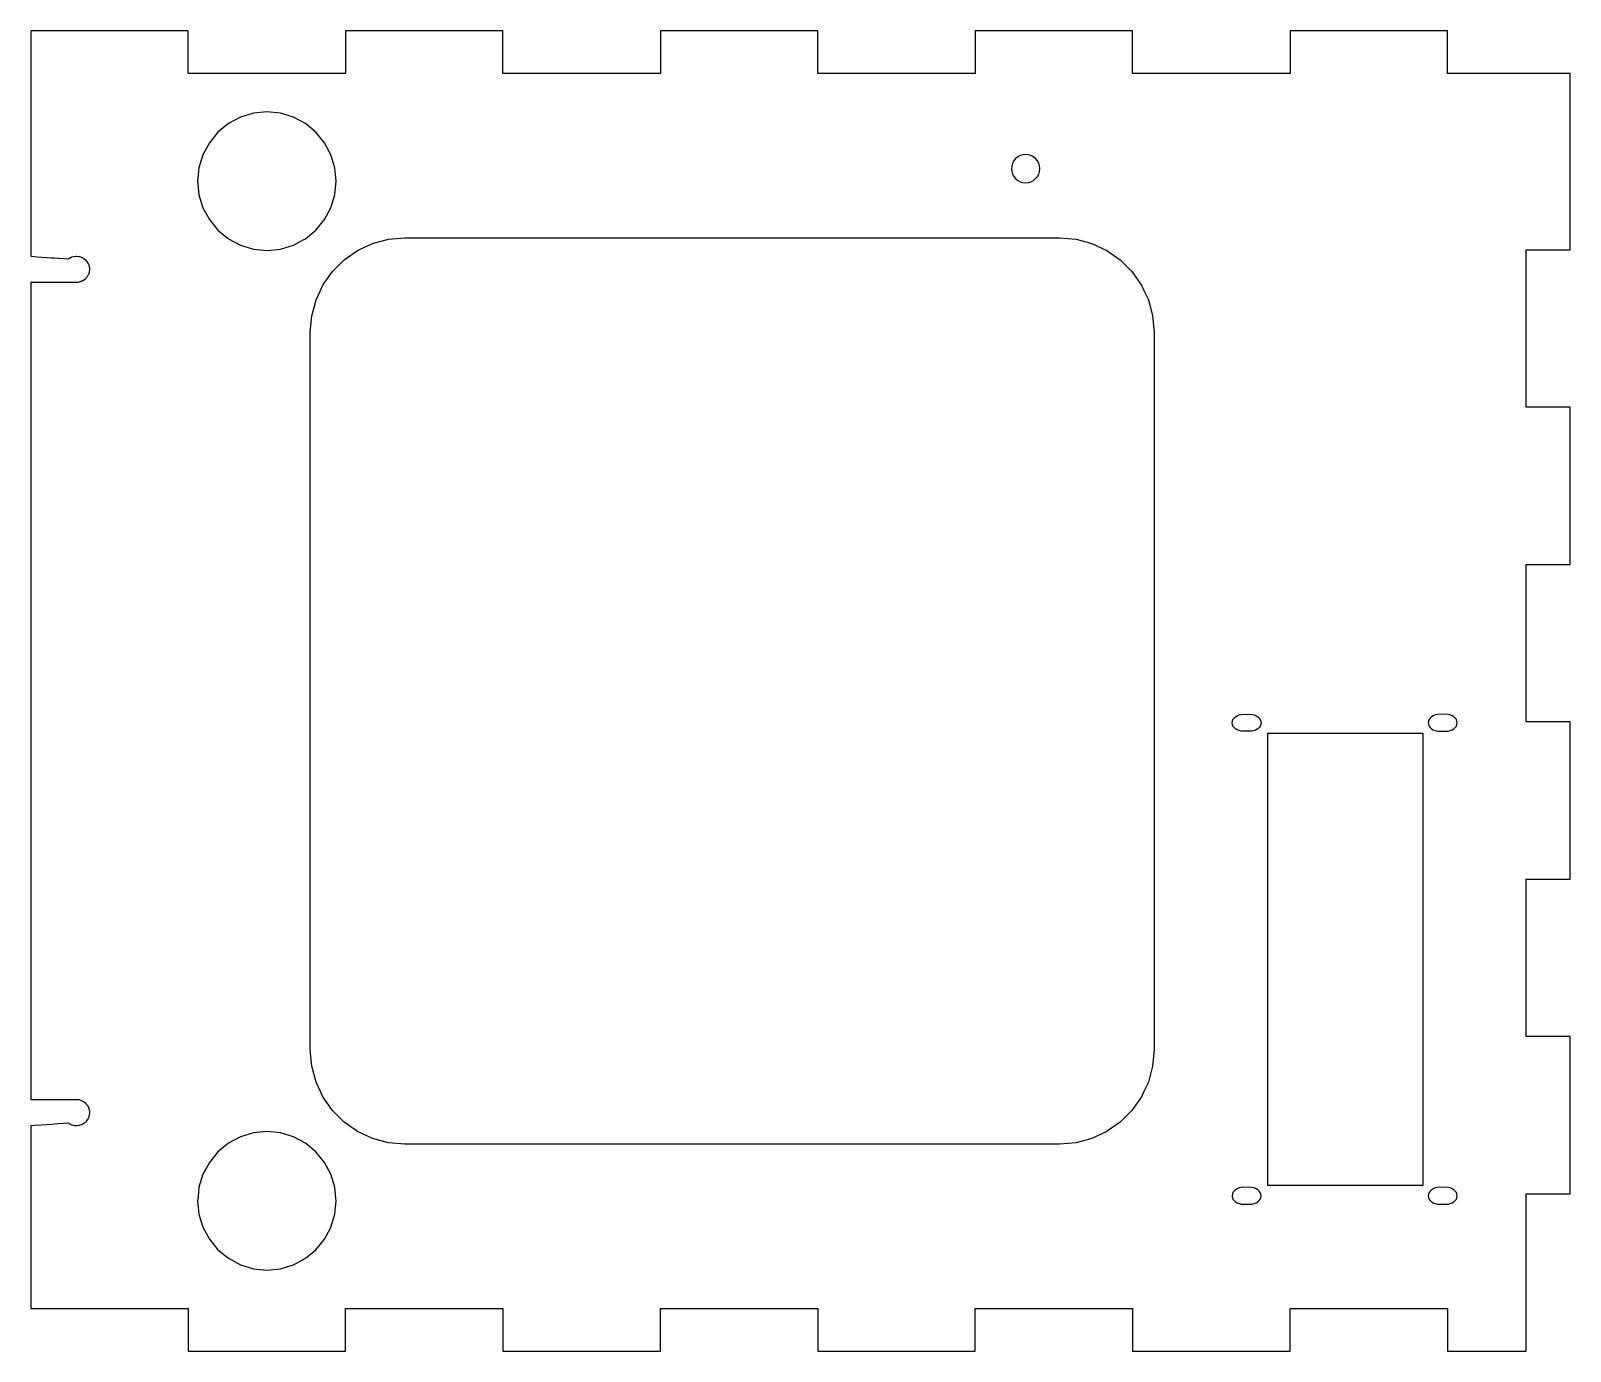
# Model space of a CAD drawing. Header units: millimetres. Extents: x 0 to 245, y 0 to 210.
import ezdxf

# ---------------------------------------------------------------- set-up
doc = ezdxf.new("R2010")
doc.units = ezdxf.units.MM

msp = doc.modelspace()

# ---------------------------------------------------------------- linework, layer by layer
for points in [[(150.14, 6.94), (175.14, 6.94), (175.14, 0.14), (200.14, 0.14), (200.14, 6.94), (225.14, 6.94), (225.14, 0.14), (237.64, 0.14), (237.64, 25.14), (244.64, 25.14), (244.64, 50.14), (237.64, 50.14), (237.64, 75.14), (244.64, 75.14), (244.64, 100.14), (237.64, 100.14), (237.64, 125.14), (244.64, 125.14), (244.64, 150.14), (237.64, 150.14), (237.64, 175.14), (244.64, 175.14), (244.64, 203.14), (225.14, 203.14), (225.14, 209.94), (200.14, 209.94), (200.14, 203.14), (175.14, 203.14), (175.14, 209.94), (150.14, 209.94), (150.14, 203.14), (125.14, 203.14), (125.14, 209.94), (100.14, 209.94), (100.14, 203.14), (75.14, 203.14), (75.14, 209.94), (50.14, 209.94), (50.14, 203.14), (25.14, 203.14), (25.14, 209.94), (0.14, 209.94), (0.14, 174.12), (0.25, 174.12), (0.71, 174.08), (1.17, 174.05), (3.41, 173.89), (3.87, 173.86), (6.1, 173.7), (6.12, 173.71), (6.21, 173.78), (6.27, 173.82), (6.57, 173.98), (6.64, 174), (6.96, 174.1), (7.03, 174.1), (7.37, 174.14), (7.44, 174.13), (7.78, 174.1), (7.85, 174.08), (8.18, 173.98), (8.24, 173.94), (8.54, 173.78), (8.59, 173.74), (8.86, 173.52), (8.9, 173.47), (9.12, 173.2), (9.28, 172.9), (9.31, 172.84), (9.41, 172.51), (9.43, 172.45), (9.44, 172.38), (9.47, 172.04), (9.47, 171.97), (9.43, 171.63), (9.41, 171.56), (9.31, 171.23), (9.28, 171.17), (9.12, 170.87), (8.9, 170.61), (8.86, 170.55), (8.59, 170.33), (8.54, 170.29), (8.48, 170.26), (8.18, 170.1), (8.11, 170.08), (7.78, 169.98), (7.71, 169.97), (7.37, 169.94), (7.32, 169.94), (4.88, 169.94), (0.14, 169.94), (0.14, 40.15), (7.32, 40.15), (7.35, 40.14), (7.37, 40.15), (7.62, 40.12), (7.78, 40.11), (8.02, 40.04), (8.18, 39.99), (8.39, 39.87), (8.54, 39.79), (8.67, 39.69), (8.86, 39.53), (8.96, 39.4), (9.12, 39.21), (9.23, 39), (9.31, 38.85), (9.36, 38.69), (9.43, 38.46), (9.45, 38.29), (9.47, 38.05), (9.46, 37.88), (9.43, 37.64), (9.38, 37.48), (9.31, 37.24), (9.23, 37.1), (9.12, 36.88), (9.01, 36.75), (8.86, 36.56), (8.67, 36.41), (8.54, 36.3), (8.32, 36.19), (8.18, 36.11), (7.94, 36.04), (7.78, 35.99), (7.54, 35.96), (7.37, 35.95), (7.13, 35.97), (6.96, 35.99), (6.73, 36.06), (6.57, 36.11), (6.35, 36.22), (6.21, 36.3), (6.14, 36.35), (6.1, 36.39), (4.5, 36.27), (3.91, 36.23), (3.41, 36.19), (1.8, 36.08), (0.71, 36), (0.14, 35.96), (0.14, 6.94), (25.14, 6.94), (25.14, 0.14), (50.14, 0.14), (50.14, 6.94), (75.14, 6.94), (75.14, 0.14), (100.14, 0.14), (100.14, 6.94), (125.14, 6.94), (125.14, 0.14), (150.14, 0.14)], [(48.64, 186.04), (48.43, 188.19), (47.8, 190.25), (47.16, 191.45), (47.15, 191.47), (46.79, 192.15), (45.42, 193.82), (43.75, 195.19), (41.85, 196.2), (39.79, 196.83), (37.64, 197.04), (35.5, 196.83), (33.43, 196.2), (31.53, 195.19), (29.86, 193.82), (28.5, 192.15), (27.48, 190.25), (26.85, 188.19), (26.64, 186.04), (26.85, 183.9), (27.48, 181.83), (28.5, 179.93), (29.86, 178.26), (31.53, 176.9), (33.43, 175.88), (35.5, 175.25), (37.64, 175.04), (39.79, 175.25), (41.85, 175.88), (43.52, 176.77), (43.54, 176.78), (43.75, 176.9), (45.42, 178.26), (46.79, 179.93), (47.8, 181.83), (48.43, 183.9)], [(156.27, 186.79), (156.55, 186.45), (156.89, 186.17), (157.28, 185.96), (157.7, 185.83), (158.14, 185.79), (158.58, 185.83), (158.68, 185.86), (158.74, 185.88), (159, 185.96), (159.39, 186.17), (159.73, 186.45), (160.01, 186.79), (160.22, 187.18), (160.35, 187.6), (160.39, 188.04), (160.35, 188.48), (160.22, 188.9), (160.01, 189.29), (159.73, 189.63), (159.39, 189.91), (159, 190.12), (158.58, 190.25), (158.14, 190.29), (157.7, 190.25), (157.28, 190.12), (156.89, 189.91), (156.55, 189.63), (156.27, 189.29), (156.06, 188.9), (155.93, 188.48), (155.89, 188.04), (155.93, 187.6), (156.06, 187.18)], [(163.54, 33.04), (59.54, 33.04), (56.94, 33.27), (54.41, 33.95), (52.04, 35.05), (49.9, 36.55), (48.05, 38.4), (47.16, 39.68), (46.55, 40.54), (46.37, 40.93), (46.16, 41.39), (45.45, 42.91), (44.77, 45.44), (44.54, 48.04), (44.54, 162.04), (44.77, 164.65), (45.14, 166), (45.45, 167.17), (46.16, 168.69), (46.55, 169.54), (46.75, 169.82), (48.05, 171.68), (49.9, 173.53), (52.04, 175.03), (52.44, 175.22), (54.41, 176.14), (56.94, 176.81), (59.54, 177.04), (163.54, 177.04), (166.15, 176.81), (168.67, 176.14), (171.04, 175.03), (173.18, 173.53), (175.03, 171.68), (175.14, 171.53), (176.53, 169.54), (176.93, 168.69), (177.64, 167.17), (177.85, 166.39), (178.32, 164.65), (178.54, 162.04), (178.54, 48.04), (178.32, 45.44), (177.64, 42.91), (176.93, 41.39), (176.53, 40.54), (175.14, 38.55), (175.03, 38.4), (173.18, 36.55), (171.48, 35.36), (171.04, 35.05), (168.67, 33.95), (166.15, 33.27)], [(193.74, 98.64), (192.39, 98.67), (192.05, 98.74), (191.74, 98.87), (191.47, 99.03), (191.25, 99.24), (191.08, 99.47), (190.98, 99.73), (190.94, 99.99), (190.98, 100.25), (191.08, 100.51), (191.25, 100.74), (191.47, 100.94), (191.74, 101.11), (192.05, 101.24), (192.39, 101.31), (193.74, 101.34), (194.09, 101.31), (194.43, 101.24), (194.74, 101.11), (195.02, 100.94), (195.24, 100.74), (195.41, 100.51), (195.51, 100.25), (195.54, 99.99), (195.51, 99.73), (195.41, 99.47), (195.24, 99.24), (195.02, 99.03), (194.74, 98.87), (194.43, 98.74), (194.09, 98.67)], [(226.56, 100.51), (226.39, 100.74), (226.17, 100.94), (225.89, 101.11), (225.58, 101.24), (225.24, 101.31), (224.89, 101.34), (223.54, 101.31), (223.2, 101.24), (222.89, 101.11), (222.62, 100.94), (222.4, 100.74), (222.23, 100.51), (222.13, 100.25), (222.09, 99.99), (222.13, 99.73), (222.23, 99.47), (222.4, 99.24), (222.62, 99.03), (222.89, 98.87), (223.2, 98.74), (223.54, 98.67), (224.89, 98.64), (225.24, 98.67), (225.58, 98.74), (225.89, 98.87), (226.17, 99.03), (226.39, 99.24), (226.56, 99.47), (226.66, 99.73), (226.69, 99.99), (226.66, 100.25)], [(196.54, 98.29), (196.54, 26.54), (221.29, 26.54), (221.29, 98.29)], [(45.42, 31.82), (43.75, 33.19), (41.85, 34.2), (39.79, 34.83), (37.64, 35.04), (35.5, 34.83), (33.43, 34.2), (31.53, 33.19), (29.86, 31.82), (29.32, 31.15), (28.5, 30.15), (27.97, 29.17), (27.48, 28.25), (26.85, 26.19), (26.71, 24.7), (26.7, 24.6), (26.68, 24.46), (26.67, 24.36), (26.66, 24.2), (26.64, 24.04), (26.85, 21.9), (27.48, 19.83), (28.5, 17.93), (29.86, 16.26), (31.53, 14.9), (33.43, 13.88), (35.5, 13.25), (37.64, 13.04), (39.79, 13.25), (40.81, 13.56), (40.87, 13.58), (40.91, 13.59), (40.97, 13.61), (41, 13.62), (41.85, 13.88), (43.75, 14.9), (45.42, 16.26), (46.79, 17.93), (47.73, 19.69), (47.8, 19.83), (48.43, 21.9), (48.64, 24.04), (48.6, 24.45), (48.43, 26.19), (47.8, 28.25), (46.79, 30.15)], [(195.24, 24.09), (195.41, 24.32), (195.51, 24.58), (195.54, 24.84), (195.51, 25.1), (195.41, 25.36), (195.24, 25.59), (195.02, 25.79), (194.74, 25.96), (194.43, 26.09), (194.09, 26.16), (193.74, 26.19), (192.39, 26.16), (192.17, 26.11), (192.05, 26.09), (191.74, 25.96), (191.47, 25.79), (191.25, 25.59), (191.08, 25.36), (190.98, 25.1), (190.94, 24.84), (190.97, 24.62), (190.98, 24.58), (191.08, 24.32), (191.25, 24.09), (191.47, 23.88), (191.74, 23.72), (192.05, 23.59), (192.39, 23.52), (193.74, 23.49), (194.09, 23.52), (194.43, 23.59), (194.74, 23.72), (195.02, 23.88)], [(222.09, 24.84), (222.13, 24.58), (222.23, 24.32), (222.3, 24.22), (222.34, 24.17), (222.4, 24.09), (222.62, 23.88), (222.89, 23.72), (222.97, 23.69), (223.2, 23.59), (223.54, 23.52), (224.89, 23.49), (225.24, 23.52), (225.58, 23.59), (225.89, 23.72), (226.17, 23.88), (226.39, 24.09), (226.56, 24.32), (226.66, 24.58), (226.69, 24.84), (226.66, 25.1), (226.56, 25.36), (226.39, 25.59), (226.17, 25.79), (225.89, 25.96), (225.58, 26.09), (225.24, 26.16), (224.89, 26.19), (223.54, 26.16), (223.2, 26.09), (222.89, 25.96), (222.69, 25.84), (222.62, 25.79), (222.4, 25.59), (222.23, 25.36), (222.13, 25.1)]]:
    msp.add_lwpolyline(points, close=True)

doc.saveas('drawing.dxf')
